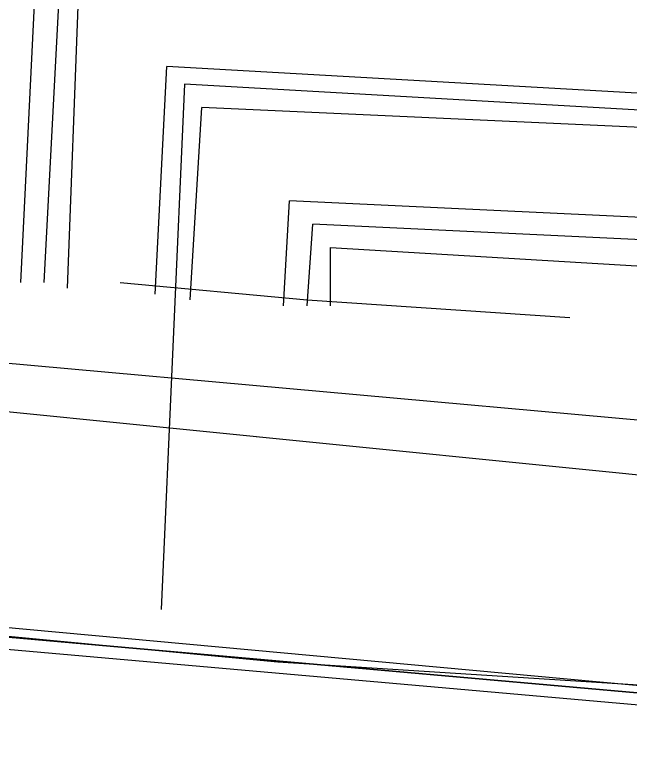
# Model space of a CAD drawing. Header units: feet. Extents: x -84 to 198, y -22 to 181.
# Drawn here: x 57.72 to 59.126, y 15.909 to 17.629 of the extents above; entities that cross this region are included whole.
import ezdxf

# ---------------------------------------------------------------- set-up
doc = ezdxf.new("R2010")
doc.units = ezdxf.units.FT
doc.layers.add('A-AREA-UNIDAD', color=30, linetype='CONTINUOUS')
doc.layers.add('A-LINEA', color=7, linetype='CONTINUOUS')

msp = doc.modelspace()

# ---------------------------------------------------------------- linework, layer by layer
at = {"layer": 'A-AREA-UNIDAD'}
msp.add_lwpolyline([(37.2, 10.7556), (42.56, 9.7956), (42.848, 9.9556), (45.792, 9.8489), (45.84, 9.6356), (51.712, 8.9244), (59.36, 8.3556), (59.76, 16.5156), (57.632, 16.7289), (57.6, 17.76), (57.728, 17.92), (58.912, 18.0444), (61.84, 30.3289)], dxfattribs=at)
at = {"layer": 'A-LINEA'}
for p, q in [((57.7333, 17.0178), (57.7733, 17.8444)), ((57.7867, 17.0178), (57.8267, 17.7778)), ((57.84, 17.0044), (57.8667, 17.7244)), ((58.04, 16.9911), (58.0667, 17.5111)), ((59.24, 17.4444), (58.0667, 17.5111)), ((58.12, 16.9778), (58.1467, 17.4178)), ((59.3067, 17.3644), (58.1467, 17.4178)), ((58.3333, 16.9644), (58.3467, 17.2044)), ((59.4667, 17.1511), (58.3467, 17.2044)), ((58.3867, 16.9644), (58.4, 17.1511)), ((59.5067, 17.0978), (58.4, 17.1511)), ((56.2533, 16.9644), (59.9467, 16.6311)), ((56.2533, 16.9644), (59.9467, 16.6311))]:
    msp.add_line(p, q, dxfattribs=at)
for points in [[(26.7067, 23.3511), (28.04, 21.6178), (31.0267, 20.8311), (34.0133, 20.0978), (37.0133, 19.4044), (40.0267, 18.7778), (43.0533, 18.2044), (46.0933, 17.6844), (49.1467, 17.2178), (52.2, 16.8044), (55.2533, 16.4444), (58.32, 16.1511), (60.4, 16.0178), (62.48, 15.9511), (64.5467, 15.9244), (66.6267, 15.9511), (68.7067, 16.0178), (70.7867, 16.1511), (72.8533, 16.3244), (74.92, 16.5511), (76.9867, 16.8178), (79.04, 17.1511), (81.08, 17.5244), (83.12, 17.9378)], [(26.7067, 23.3511), (28.04, 21.6178), (31.0267, 20.8311), (34.0133, 20.0978), (37.0133, 19.4044), (40.0267, 18.7778), (43.0533, 18.2044), (46.0933, 17.6844), (49.1467, 17.2178), (52.2, 16.8044), (55.2533, 16.4444), (58.32, 16.1511), (60.4, 16.0178), (62.48, 15.9511), (64.5467, 15.9244), (66.6267, 15.9511), (68.7067, 16.0178), (70.7867, 16.1511), (72.8533, 16.3244), (74.92, 16.5511), (76.9867, 16.8178), (79.04, 17.1511), (81.08, 17.5244), (83.12, 17.9378)], [(59.2667, 17.4044), (58.1067, 17.4711), (58.0533, 16.2711)], [(58.44, 16.9644), (58.44, 17.0978), (59.5467, 17.0311)], [(57.96, 17.0178), (58.3867, 16.9778), (58.9867, 16.9378)], [(57.96, 17.0178), (58.3867, 16.9778), (58.9867, 16.9378)], [(56.0667, 16.3511), (56.08, 16.3511), (60, 16.0044), (60, 16.0178), (56.08, 16.3778), (56.08, 16.3644), (56.0667, 16.3511)], [(56.0667, 16.3511), (56.08, 16.3511), (60, 16.0044), (60, 16.0178), (56.08, 16.3778), (56.08, 16.3644), (56.0667, 16.3511)], [(56.0667, 16.3244), (60, 15.9778), (60, 15.9911), (60, 16.0044), (56.08, 16.3511), (56.0667, 16.3511), (56.0667, 16.3378), (56.0667, 16.3244)], [(56.0667, 16.3244), (60, 15.9778), (60, 15.9911), (60, 16.0044), (56.08, 16.3511), (56.0667, 16.3511), (56.0667, 16.3378), (56.0667, 16.3244)]]:
    msp.add_lwpolyline(points, dxfattribs=at)

doc.saveas('drawing.dxf')
